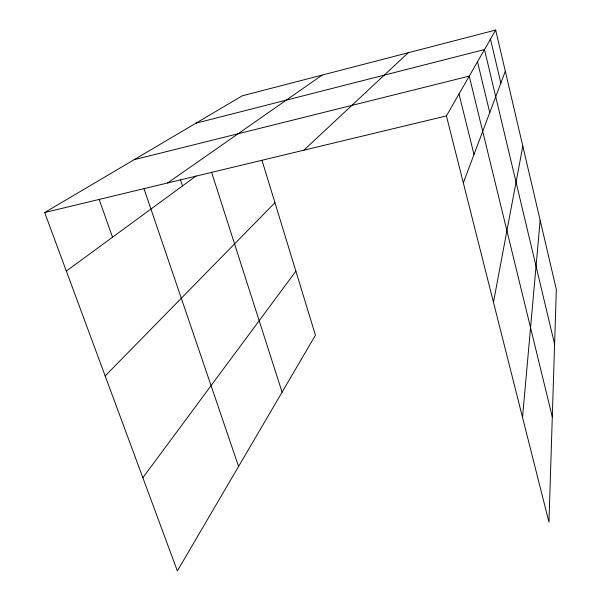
<?xml version="1.0" encoding="UTF-8"?>
<svg xmlns="http://www.w3.org/2000/svg" width="601" height="601" viewBox="0 0 601 601"><rect width="100%" height="100%" fill="white"/><g stroke="black" fill="none" stroke-linecap="round" stroke-linejoin="round"><path stroke-width="0.9" d="M522.524 417.379L540.164 220.282M493.459 302.273L522.825 146.148M463.318 182.884L505.313 71.226M495.682 30.05L556.331 289.434L548.968 522.134L446.415 115.91L495.682 30.05L242.263 95.814L44.669 212.536L177.37 570.95L315.457 335.193L262.059 160.565M142.858 477.727L295.88 271.164M105.167 375.941L274.942 202.695M303.858 150.197L408.244 52.745M66.335 271.059L196.054 176.01M167.634 182.959L322.166 75.08M195.881 123.213L484.496 49.552L554.595 344.148M134.121 159.693L469.246 76.124L552.296 416.914M44.669 212.536L446.415 115.91M99.165 199.457L112.53 237.215M144.03 188.789L238.582 466.444M180.458 179.774L182.494 185.949M211.597 172.262L282.087 392.168M459.006 93.966L473.994 154.502M477.502 61.73L489.747 112.612M490.491 39.103L500.851 83.073"/></g></svg>
